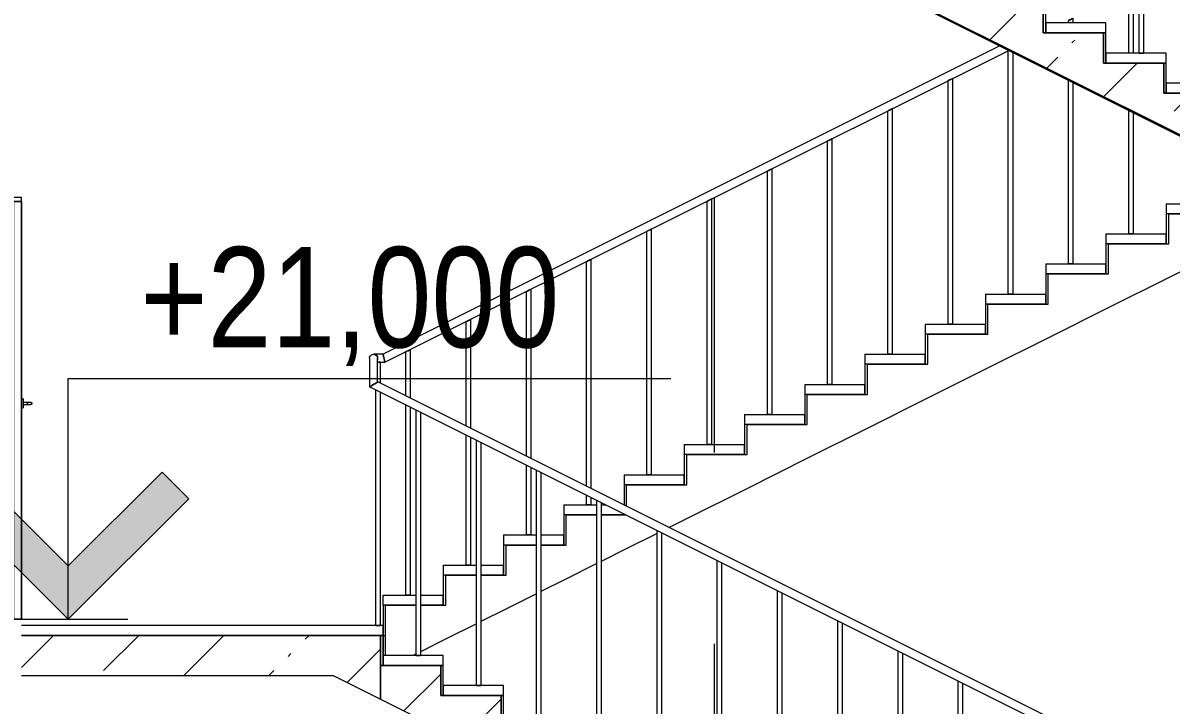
# Model space of a CAD drawing. Header units: millimetres. Extents: x -39507 to 33074, y -24219 to 30962.
# Drawn here: x 16074 to 21791, y 20573 to 23970 of the extents above; entities that cross this region are included whole.
import ezdxf

# ---------------------------------------------------------------- set-up
doc = ezdxf.new("R2010")
doc.units = ezdxf.units.MM
doc.linetypes.add('Осевые', pattern=[6350, 1270, -952.5, 3175, -952.5])
for name, color, linetype, lineweight in [('Балясины', 7, 'Continuous', 9), ('Верхние поручни', 7, 'Continuous', 9), ('Высотные отметки', 7, 'Continuous', 9), ('Двери', 7, 'Continuous', 9), ('Каркас_Импост', 7, 'Continuous', 9), ('Лестницы', 7, 'Continuous', 9), ('Лестницы-1', 7, 'Continuous', 18), ('Ограждение', 7, 'Continuous', 9), ('Панель', 7, 'Continuous', 9), ('Проступи_подступенки', 7, 'Continuous', 18), ('Проступи_подступенки-1', 7, 'Continuous', 9), ('Структура _1_', 7, 'Continuous', 18)]:
    doc.layers.add(name, color=color, linetype=linetype, lineweight=lineweight)
doc.layers.add('Оси-3', color=7, linetype='Осевые', lineweight=9, true_color=0xaaaaaa)
doc.styles.add('Arial Narrow', font='ARIALN.TTF', dxfattribs={"height": 500})
pattern_1 = [(45, (-2885.9, 6475), (-424.264, 424.264), [600, -100, 20, -100]), (45, (-2885.9, 6899), (-424.264, 424.264), [])]

# ---------------------------------------------------------------- blocks, each defined once
blk = doc.blocks.new('Дверь - Однопольная - ДВ1__21х10-7160078-Разрез 2-2')
at = {"layer": 'Двери'}
for p, q in [((16027.1, 22217.1), (16027.1, 22018.3)), ((15990.7, 22150.8), (15986.4, 22168.6)), ((15986.6, 22168), (15990.7, 22150.7)), ((15990.7, 22150.7), (16009.1, 22137.5)), ((16015.3, 22033.1), (16015.3, 22125.3)), ((16067.1, 22052.5), (16067.1, 22097.5)), ((16075.4, 22097.5), (16067.1, 22097.5)), ((16075.4, 22097.5), (16075.4, 22052.5)), ((16104, 22080.4), (16075.4, 22080.4)), ((16075.4, 22070.4), (16104, 22070.4)), ((16095.8, 22076.4), (16095.8, 22074.4)), ((16096.9, 22076.4), (16096.9, 22074.4)), ((16113, 22080.4), (16100.9, 22080.4)), ((16100.9, 22070.4), (16113, 22070.4)), ((16117, 22074.4), (16117, 22076.4)), ((16118.1, 22074.4), (16118.1, 22076.4)), ((16067.1, 22052.5), (16075.4, 22052.5))]:
    blk.add_line(p, q, dxfattribs=at)
at = {"layer": 'Двери', "flags": 128}
for points in [[(16095.8, 22076.4), (16095.8, 22076.6), (16095.8, 22076.8), (16095.8, 22076.9), (16095.8, 22077.1), (16095.9, 22077.2), (16095.9, 22077.4), (16095.9, 22077.5), (16096, 22077.7), (16096, 22077.8), (16096.1, 22078), (16096.2, 22078.1), (16096.2, 22078.3), (16096.3, 22078.4), (16096.4, 22078.6), (16096.5, 22078.7), (16096.6, 22078.8), (16096.7, 22078.9), (16096.8, 22079.1), (16096.9, 22079.2), (16097, 22079.3), (16097.1, 22079.4), (16097.2, 22079.5), (16097.4, 22079.6), (16097.5, 22079.7), (16097.6, 22079.8), (16097.8, 22079.9), (16097.9, 22080), (16098, 22080), (16098.2, 22080.1), (16098.3, 22080.2), (16098.5, 22080.2), (16098.6, 22080.3), (16098.8, 22080.3), (16098.9, 22080.3), (16099.1, 22080.4), (16099.3, 22080.4), (16099.4, 22080.4), (16099.6, 22080.4), (16099.7, 22080.4), (16099.8, 22080.4)], [(16099.8, 22070.4), (16099.6, 22070.4), (16099.5, 22070.4), (16099.3, 22070.5), (16099.1, 22070.5), (16099, 22070.5), (16098.8, 22070.5), (16098.7, 22070.6), (16098.5, 22070.6), (16098.4, 22070.7), (16098.2, 22070.7), (16098.1, 22070.8), (16097.9, 22070.9), (16097.8, 22071), (16097.7, 22071), (16097.5, 22071.1), (16097.4, 22071.2), (16097.3, 22071.3), (16097.1, 22071.4), (16097, 22071.5), (16096.9, 22071.6), (16096.8, 22071.8), (16096.7, 22071.9), (16096.6, 22072), (16096.5, 22072.1), (16096.4, 22072.3), (16096.3, 22072.4), (16096.3, 22072.5), (16096.2, 22072.7), (16096.1, 22072.8), (16096.1, 22073), (16096, 22073.1), (16095.9, 22073.3), (16095.9, 22073.4), (16095.9, 22073.6), (16095.8, 22073.8), (16095.8, 22073.9), (16095.8, 22074.1), (16095.8, 22074.2), (16095.8, 22074.4), (16095.8, 22074.4)], [(16100.9, 22080.4), (16100, 22080.3), (16099.1, 22080), (16098.4, 22079.6), (16097.7, 22078.9), (16097.3, 22078.2), (16097, 22077.3), (16096.9, 22076.4)], [(16096.9, 22074.4), (16097, 22073.5), (16097.3, 22072.7), (16097.7, 22071.9), (16098.4, 22071.3), (16099.1, 22070.8), (16100, 22070.5), (16100.9, 22070.4)], [(16117, 22076.4), (16116.9, 22077.3), (16116.6, 22078.2), (16116.1, 22078.9), (16115.5, 22079.6), (16114.7, 22080), (16113.9, 22080.3), (16113, 22080.4)], [(16113, 22070.4), (16113.9, 22070.5), (16114.7, 22070.8), (16115.5, 22071.3), (16116.1, 22071.9), (16116.6, 22072.7), (16116.9, 22073.5), (16117, 22074.4)], [(16114.1, 22080.4), (16114.2, 22080.4), (16114.4, 22080.4), (16114.5, 22080.4), (16114.7, 22080.4), (16114.9, 22080.4), (16115, 22080.3), (16115.2, 22080.3), (16115.3, 22080.2), (16115.5, 22080.2), (16115.6, 22080.1), (16115.8, 22080.1), (16115.9, 22080), (16116, 22079.9), (16116.2, 22079.8), (16116.3, 22079.7), (16116.4, 22079.6), (16116.6, 22079.5), (16116.7, 22079.4), (16116.8, 22079.3), (16116.9, 22079.2), (16117, 22079.1), (16117.1, 22079), (16117.2, 22078.9), (16117.3, 22078.7), (16117.4, 22078.6), (16117.5, 22078.5), (16117.6, 22078.3), (16117.7, 22078.2), (16117.7, 22078), (16117.8, 22077.9), (16117.8, 22077.7), (16117.9, 22077.6), (16117.9, 22077.4), (16118, 22077.3), (16118, 22077.1), (16118, 22077), (16118, 22076.8), (16118.1, 22076.6), (16118.1, 22076.5), (16118.1, 22076.4)], [(16118.1, 22074.4), (16118.1, 22074.3), (16118, 22074.1), (16118, 22074), (16118, 22073.8), (16118, 22073.6), (16117.9, 22073.5), (16117.9, 22073.3), (16117.9, 22073.2), (16117.8, 22073), (16117.7, 22072.9), (16117.7, 22072.7), (16117.6, 22072.6), (16117.5, 22072.4), (16117.4, 22072.3), (16117.4, 22072.2), (16117.3, 22072), (16117.2, 22071.9), (16117.1, 22071.8), (16117, 22071.7), (16116.8, 22071.6), (16116.7, 22071.5), (16116.6, 22071.3), (16116.5, 22071.2), (16116.4, 22071.2), (16116.2, 22071.1), (16116.1, 22071), (16115.9, 22070.9), (16115.8, 22070.8), (16115.7, 22070.8), (16115.5, 22070.7), (16115.4, 22070.6), (16115.2, 22070.6), (16115.1, 22070.6), (16114.9, 22070.5), (16114.7, 22070.5), (16114.6, 22070.5), (16114.4, 22070.4), (16114.3, 22070.4), (16114.1, 22070.4), (16114.1, 22070.4)], [(15940.4, 22052.6), (15939.2, 22052.4), (15938, 22051.8), (15936.9, 22050.8), (15935.8, 22049.3), (15934.9, 22047.5), (15934.1, 22045.4), (15933.5, 22043.1), (15933.1, 22040.6), (15932.8, 22038), (15932.8, 22035.4), (15933, 22032.8), (15933.3, 22030.5), (15933.9, 22028.3), (15934.6, 22026.4), (15935.5, 22024.8), (15936.5, 22023.7), (15937.7, 22022.9), (15938.8, 22022.7)], [(15938.8, 22022.7), (15940, 22022.8), (15941.2, 22023.4), (15942.3, 22024.5), (15943.4, 22025.9), (15944.3, 22027.7), (15945.1, 22029.8), (15945.7, 22032.2), (15946.1, 22034.7), (15946.4, 22037.3), (15946.4, 22039.9), (15946.2, 22042.4), (15945.9, 22044.8), (15945.3, 22047), (15944.6, 22048.9), (15943.7, 22050.4), (15942.7, 22051.6), (15941.6, 22052.3), (15940.4, 22052.6)]]:
    blk.add_lwpolyline(points, dxfattribs=at)
at = {"layer": 'Двери'}
for centre, radius, start, end in [((16084, 22128.8), 105, 122.8143, 158.1234), ((16157, 22021.3), 225.3, 139.188, 173.8123), ((16157, 22021.3), 210.7, 142.0866, 177.9252), ((16000.3, 22125.3), 15, 0, 54.2438), ((16157, 22021.3), 225.3, 176.2822, 178.0596), ((15939.1, 22028.9), 7.3, 180, 0), ((16030.5, 22033.1), 15.2, 180, 257.1804)]:
    blk.add_arc(centre, radius, start, end, dxfattribs=at)
blk.add_open_spline([(15957.3, 22125.8), (15956.9, 22124.9), (15953.5, 22118.3), (15947.7, 22105.5), (15943.3, 22093.1), (15941.4, 22086.8)], degree=3, knots=[0.2825242, 0.2825242, 0.2825242, 0.2825242, 0.3333333, 0.6666667, 1, 1, 1, 1], dxfattribs=at)
for points in [[(15965.3, 22139.8), (15962.9, 22136), (15960.7, 22132), (15958.5, 22127.9)], [(15966.6, 22111.7), (15967.2, 22113), (15967.9, 22114.4), (15968.5, 22115.7)]]:
    blk.add_open_spline(points, degree=3, dxfattribs=at)
at = {"layer": 'Каркас_Импост'}
for p, q in [((15867.1, 23100), (15867.1, 23070)), ((16067.1, 23100), (15867.1, 23100)), ((16067.1, 23080), (16067.1, 23100)), ((15867.1, 23070), (16027.1, 23070)), ((16027.1, 23070), (15867.1, 23070)), ((15867.1, 21000), (15867.1, 23070)), ((16027.1, 23070), (16027.1, 23080)), ((16027.1, 23080), (16067.1, 23080)), ((16027.1, 21000), (16027.1, 23080)), ((16067.1, 23080), (16027.1, 23080)), ((16027.1, 23070), (16027.1, 21000)), ((16067.1, 23080), (16067.1, 21000)), ((16027.1, 21000), (15867.1, 21000)), ((16067.1, 21000), (16027.1, 21000))]:
    blk.add_line(p, q, dxfattribs=at)
at = {"layer": 'Панель'}
for p, q in [((16027.1, 23079), (16027.1, 21000)), ((16067.1, 23079), (16027.1, 23079)), ((16067.1, 21000), (16067.1, 23079)), ((16027.1, 21000), (16067.1, 21000))]:
    blk.add_line(p, q, dxfattribs=at)
blk = doc.blocks.new('Ограждение - 25mm-V92-Разрез 2-2')
at = {"layer": 'Балясины'}
for p, q in [((20430, -156.2), (20430, -1380)), ((20430.3, -156.3), (20430.3, -156.3)), ((20455, -1380), (20455, -168.7)), ((20442.5, -1380), (20431.7, -1380)), ((20431.7, -1380), (20442.5, -1380)), ((20442.5, -1380), (20453.3, -1380)), ((20453.3, -1380), (20442.5, -1380))]:
    blk.add_line(p, q, dxfattribs=at)
blk = doc.blocks.new('Ограждение - 25mm-V106-Разрез 2-2')
at = {"layer": 'Балясины'}
for p, q in [((21579.2, 24131.3), (21579.2, 23820)), ((21604.2, 23820), (21604.2, 24143.8)), ((21579.2, 23535.2), (21579.2, 22920)), ((21604.2, 22920), (21604.2, 23522.7)), ((21591.7, 22920), (21580.9, 22920)), ((21580.9, 22920), (21591.7, 22920)), ((21591.7, 22920), (21602.5, 22920)), ((21602.5, 22920), (21591.7, 22920))]:
    blk.add_line(p, q, dxfattribs=at)
at = {"layer": 'Балясины', "flags": 128}
for points in [[(21591.7, 24137.6), (21586.3, 24134.9), (21581.9, 24132.7), (21579.5, 24131.5), (21581.9, 24132.7), (21586.3, 24134.9), (21591.7, 24137.6)], [(21591.7, 24137.6), (21597.1, 24140.3), (21601.5, 24142.5), (21603.9, 24143.7), (21601.5, 24142.5), (21597.1, 24140.3), (21591.7, 24137.6)]]:
    blk.add_lwpolyline(points, dxfattribs=at)
blk = doc.blocks.new('Ограждение - 25mm-V107-Разрез 2-2')
at = {"layer": 'Балясины'}
for p, q in [((21279.2, 23981.3), (21279.2, 23970)), ((21304.2, 23970), (21304.2, 23993.8)), ((21279.2, 23685.3), (21279.2, 22770)), ((21304.2, 22770), (21304.2, 23672.8)), ((21291.7, 22770), (21280.9, 22770)), ((21280.9, 22770), (21291.7, 22770)), ((21291.7, 22770), (21302.5, 22770)), ((21302.5, 22770), (21291.7, 22770))]:
    blk.add_line(p, q, dxfattribs=at)
at = {"layer": 'Балясины', "flags": 128}
for points in [[(21291.7, 23987.6), (21286.3, 23984.9), (21281.9, 23982.7), (21279.5, 23981.5), (21281.9, 23982.7), (21286.3, 23984.9), (21291.7, 23987.6)], [(21291.7, 23987.6), (21297.1, 23990.3), (21301.5, 23992.5), (21303.9, 23993.7), (21301.5, 23992.5), (21297.1, 23990.3), (21291.7, 23987.6)]]:
    blk.add_lwpolyline(points, dxfattribs=at)
blk = doc.blocks.new('Ограждение - 25mm-V108-Разрез 2-2')
at = {"layer": 'Балясины'}
for p, q in [((20979.2, 23831.3), (20979.2, 22620)), ((21004.2, 22620), (21004.2, 23822.8)), ((20991.7, 22620), (20980.9, 22620)), ((20980.9, 22620), (20991.7, 22620)), ((20991.7, 22620), (21002.5, 22620)), ((21002.5, 22620), (20991.7, 22620))]:
    blk.add_line(p, q, dxfattribs=at)
at = {"layer": 'Балясины', "flags": 128}
blk.add_lwpolyline([(20981.9, 23832.7), (20979.5, 23831.5), (20981.9, 23832.7)], dxfattribs=at)
blk = doc.blocks.new('Ограждение - 25mm-V109-Разрез 2-2')
at = {"layer": 'Балясины'}
for p, q in [((20679.2, 23681.3), (20679.2, 22470)), ((20704.2, 22470), (20704.2, 23693.8)), ((20691.7, 22470), (20680.9, 22470)), ((20680.9, 22470), (20691.7, 22470)), ((20691.7, 22470), (20702.5, 22470)), ((20702.5, 22470), (20691.7, 22470))]:
    blk.add_line(p, q, dxfattribs=at)
at = {"layer": 'Балясины', "flags": 128}
for points in [[(20691.7, 23687.6), (20686.3, 23684.9), (20681.9, 23682.7), (20679.5, 23681.5), (20681.9, 23682.7), (20686.3, 23684.9), (20691.7, 23687.6)], [(20691.7, 23687.6), (20697.1, 23690.3), (20701.5, 23692.5), (20703.9, 23693.7), (20701.5, 23692.5), (20697.1, 23690.3), (20691.7, 23687.6)]]:
    blk.add_lwpolyline(points, dxfattribs=at)
blk = doc.blocks.new('Ограждение - 25mm-V110-Разрез 2-2')
at = {"layer": 'Балясины'}
for p, q in [((18879.2, 22781.3), (18879.2, 21663.7)), ((18891.7, 22787.6), (18897.1, 22790.3)), ((18904.2, 21651.2), (18904.2, 22793.8)), ((18879.2, 21619.2), (18879.2, 21570)), ((18891.7, 21570), (18880.9, 21570)), ((18880.9, 21570), (18891.7, 21570)), ((18891.7, 21570), (18898, 21570)), ((18898, 21570), (18891.7, 21570)), ((18898.4, 21570), (18902.5, 21570)), ((18902.5, 21570), (18898.4, 21570)), ((18904.2, 21570), (18904.2, 21606.7))]:
    blk.add_line(p, q, dxfattribs=at)
at = {"layer": 'Балясины', "flags": 128}
for points in [[(18891.7, 22787.6), (18886.3, 22784.9), (18881.9, 22782.7), (18879.5, 22781.5), (18881.9, 22782.7), (18886.3, 22784.9), (18891.7, 22787.6)], [(18898.5, 22791), (18901.5, 22792.5), (18903.9, 22793.7), (18901.5, 22792.5), (18897.1, 22790.3), (18891.7, 22787.6)]]:
    blk.add_lwpolyline(points, dxfattribs=at)
blk = doc.blocks.new('Ограждение - 25mm-V111-Разрез 2-2')
at = {"layer": 'Балясины'}
for p, q in [((18604.2, 21801.3), (18604.2, 22643.8)), ((18579.2, 22631.3), (18579.2, 21813.8)), ((18579.2, 21769.2), (18579.2, 21420)), ((18604.2, 21420), (18604.2, 21756.7)), ((18591.7, 21420), (18580.9, 21420)), ((18580.9, 21420), (18591.7, 21420)), ((18591.7, 21420), (18602.5, 21420)), ((18602.5, 21420), (18591.7, 21420))]:
    blk.add_line(p, q, dxfattribs=at)
at = {"layer": 'Балясины', "flags": 128}
for points in [[(18591.7, 22637.6), (18597.1, 22640.3), (18601.5, 22642.5), (18603.9, 22643.7), (18601.5, 22642.5), (18597.1, 22640.3), (18591.7, 22637.6)], [(18591.7, 22637.6), (18586.3, 22634.9), (18581.9, 22632.7), (18579.5, 22631.5), (18581.9, 22632.7), (18586.3, 22634.9), (18591.7, 22637.6)]]:
    blk.add_lwpolyline(points, dxfattribs=at)
blk = doc.blocks.new('Ограждение - 25mm-V112-Разрез 2-2')
at = {"layer": 'Балясины'}
for p, q in [((18279.2, 22481.3), (18279.2, 21963.9)), ((18304.2, 21951.4), (18304.2, 22493.8)), ((18279.2, 21919.2), (18279.2, 21270)), ((18304.2, 21270), (18304.2, 21906.7)), ((18291.7, 21270), (18280.9, 21270)), ((18280.9, 21270), (18291.7, 21270)), ((18291.7, 21270), (18302.5, 21270)), ((18302.5, 21270), (18291.7, 21270))]:
    blk.add_line(p, q, dxfattribs=at)
at = {"layer": 'Балясины', "flags": 128}
for points in [[(18291.7, 22487.6), (18286.3, 22484.9), (18281.9, 22482.7), (18279.5, 22481.5), (18281.9, 22482.7), (18286.3, 22484.9), (18291.7, 22487.6)], [(18291.7, 22487.6), (18297.1, 22490.3), (18301.5, 22492.5), (18303.9, 22493.7), (18301.5, 22492.5), (18297.1, 22490.3), (18291.7, 22487.6)]]:
    blk.add_lwpolyline(points, dxfattribs=at)
blk = doc.blocks.new('Ограждение - 25mm-V113-Разрез 2-2')
at = {"layer": 'Балясины'}
for p, q in [((17979.2, 22331.3), (17979.2, 22113.9)), ((18004.2, 22101.4), (18004.2, 22343.8)), ((17979.2, 22069.2), (17979.2, 21120)), ((18004.2, 21120), (18004.2, 22056.7)), ((17991.7, 21120), (17980.9, 21120)), ((17980.9, 21120), (17991.7, 21120)), ((17991.7, 21120), (18002.5, 21120)), ((18002.5, 21120), (17991.7, 21120))]:
    blk.add_line(p, q, dxfattribs=at)
at = {"layer": 'Балясины', "flags": 128}
for points in [[(17991.7, 22337.6), (17986.3, 22334.9), (17981.9, 22332.7), (17979.5, 22331.5), (17981.9, 22332.7), (17986.3, 22334.9), (17991.7, 22337.6)], [(17991.7, 22337.6), (17997.1, 22340.3), (18001.5, 22342.5), (18003.9, 22343.7), (18001.5, 22342.5), (17997.1, 22340.3), (17991.7, 22337.6)]]:
    blk.add_lwpolyline(points, dxfattribs=at)
blk = doc.blocks.new('Ограждение - 25mm-V114-Разрез 2-2')
at = {"layer": 'Балясины'}
for p, q in [((17841.7, 22280), (17852.5, 22280)), ((17852.5, 22280), (17841.7, 22280)), ((17854.2, 22176.4), (17854.2, 22280)), ((17829.2, 22144.2), (17829.2, 20970)), ((17854.2, 20970), (17854.2, 22131.7)), ((17852.5, 20970), (17830.9, 20970)), ((17830.9, 20970), (17852.5, 20970))]:
    blk.add_line(p, q, dxfattribs=at)
blk = doc.blocks.new('Ограждение - 25mm-V115-Разрез 2-2')
at = {"layer": 'Балясины'}
for p, q in [((17841.7, 22280), (17852.5, 22280)), ((17854.2, 22280), (17841.7, 22280)), ((17854.2, 22176.4), (17854.2, 22280)), ((17829.2, 22144.2), (17829.2, 20970)), ((17854.2, 20970), (17854.2, 22131.7)), ((17852.5, 20970), (17830.9, 20970)), ((17830.9, 20970), (17852.5, 20970))]:
    blk.add_line(p, q, dxfattribs=at)
blk = doc.blocks.new('Ограждение - 25mm-V91-Разрез 2-2')
at = {"layer": 'Балясины'}
for p, q in [((18330, 893.8), (18330, -330)), ((18330.3, 893.7), (18330.3, 893.7)), ((18355, -330), (18355, 881.3)), ((18342.5, -330), (18331.7, -330)), ((18331.7, -330), (18342.5, -330)), ((18342.5, -330), (18353.3, -330)), ((18353.3, -330), (18342.5, -330))]:
    blk.add_line(p, q, dxfattribs=at)
blk = doc.blocks.new('Ограждение - 25mm-V141-Разрез 2-2')
at = {"layer": 'Балясины'}
for p, q in [((17829.2, 22144.2), (17829.2, 20970)), ((17829.5, 22144.1), (17829.5, 22144.1)), ((17854.2, 20970), (17854.2, 22131.7)), ((17841.7, 20970), (17830.9, 20970)), ((17830.9, 20970), (17841.7, 20970)), ((17841.7, 20970), (17852.5, 20970)), ((17852.5, 20970), (17841.7, 20970))]:
    blk.add_line(p, q, dxfattribs=at)
blk = doc.blocks.new('Ограждение - Ограждение-6836320-Разрез 2-2')
for name, p in [('Ограждение - 25mm-V92-Разрез 2-2', (1200, 25200)), ('Ограждение - 25mm-V106-Разрез 2-2', (0, 0)), ('Ограждение - 25mm-V107-Разрез 2-2', (0, 0)), ('Ограждение - 25mm-V108-Разрез 2-2', (0, 0)), ('Ограждение - 25mm-V109-Разрез 2-2', (0, 0)), ('Ограждение - 25mm-V109-Разрез 2-2', (-300, -150)), ('Ограждение - 25mm-V109-Разрез 2-2', (-600, -300)), ('Ограждение - 25mm-V109-Разрез 2-2', (-900, -450)), ('Ограждение - 25mm-V109-Разрез 2-2', (-1200, -600)), ('Ограждение - 25mm-V109-Разрез 2-2', (-1500, -750)), ('Ограждение - 25mm-V110-Разрез 2-2', (0, 0)), ('Ограждение - 25mm-V111-Разрез 2-2', (0, 0)), ('Ограждение - 25mm-V112-Разрез 2-2', (0, 0)), ('Ограждение - 25mm-V113-Разрез 2-2', (0, 0)), ('Ограждение - 25mm-V114-Разрез 2-2', (0, 0)), ('Ограждение - 25mm-V114-Разрез 2-2', (0, 0)), ('Ограждение - 25mm-V115-Разрез 2-2', (0, 0)), ('Ограждение - 25mm-V114-Разрез 2-2', (0, 0)), ('Ограждение - 25mm-V141-Разрез 2-2', (0, 0)), ('Ограждение - 25mm-V92-Разрез 2-2', (-2400, 22200)), ('Ограждение - 25mm-V92-Разрез 2-2', (-2100, 22050)), ('Ограждение - 25mm-V92-Разрез 2-2', (-1800, 21900)), ('Ограждение - 25mm-V92-Разрез 2-2', (-1500, 21750)), ('Ограждение - 25mm-V92-Разрез 2-2', (-1200, 21600)), ('Ограждение - 25mm-V91-Разрез 2-2', (1200, 20400)), ('Ограждение - 25mm-V91-Разрез 2-2', (1500, 20250)), ('Ограждение - 25mm-V91-Разрез 2-2', (1800, 20100)), ('Ограждение - 25mm-V91-Разрез 2-2', (2100, 19950)), ('Ограждение - 25mm-V91-Разрез 2-2', (2400, 19800))]:
    blk.add_blockref(name, p)
blk = doc.blocks.new('Тип верхнего поручня - Верхний поручень_Внутренний_-6837024-Разрез 2-2')
at = {"layer": 'Верхние поручни'}
for p, q in [((20938.5, 23855.7), (17867.1, 22320)), ((17876.6, 22280), (20983.2, 23833.3)), ((17799.6, 22300), (17799.6, 22156.7)), ((17867.1, 22320), (17821.7, 22320)), ((17839.6, 22181.4), (17839.6, 22300)), ((17839.5, 22280), (17876.6, 22280)), ((21767.1, 20220), (17841.7, 22182.7)), ((17801.7, 22158), (21757.7, 20180))]:
    blk.add_line(p, q, dxfattribs=at)
at = {"layer": 'Верхние поручни', "flags": 128}
for points in [[(17799.6, 22300), (17800.3, 22305.2), (17802.3, 22310), (17805.5, 22314.1), (17809.6, 22317.3), (17814.4, 22319.3), (17819.6, 22320)], [(17819.6, 22320), (17824.8, 22319.3), (17829.6, 22317.3), (17833.8, 22314.1), (17836.9, 22310), (17838.9, 22305.2), (17839.6, 22300)], [(17841.7, 22300), (17841, 22305.2), (17839, 22310), (17835.9, 22314.1), (17831.7, 22317.3), (17826.9, 22319.3), (17821.7, 22320)], [(17839.7, 22291.2), (17841, 22294.8), (17841.7, 22300)], [(17821.7, 22170.3), (17826.9, 22173.5), (17831.7, 22176.5), (17835.9, 22179.1), (17839, 22181), (17841, 22182.3), (17841.7, 22182.7)], [(17819.6, 22169), (17814.4, 22165.8), (17809.6, 22162.9), (17805.5, 22160.3), (17802.3, 22158.3), (17800.3, 22157.1), (17799.6, 22156.7)], [(17802.3, 22158.3), (17805.5, 22160.3), (17809.6, 22162.9), (17814.4, 22165.8), (17819.6, 22169)], [(17821.7, 22170.3), (17816.5, 22167.1), (17811.7, 22164.2), (17807.6, 22161.6), (17804.4, 22159.6)], [(17804.4, 22159.6), (17807.6, 22161.6), (17811.7, 22164.2), (17816.5, 22167.1), (17821.7, 22170.3)], [(17819.6, 22169), (17824.8, 22172.2), (17829.6, 22175.2), (17833.8, 22177.8), (17836.9, 22179.7)], [(17836.9, 22179.7), (17833.8, 22177.8), (17829.6, 22175.2), (17824.8, 22172.2), (17819.6, 22169)], [(17839, 22181), (17835.9, 22179.1), (17831.7, 22176.5), (17826.9, 22173.5), (17821.7, 22170.3)]]:
    blk.add_lwpolyline(points, dxfattribs=at)
at = {"layer": 'Верхние поручни'}
for points, knots in [([(17841.7, 22300), (17841.7, 22301.7), (17841.4, 22304.4), (17840.3, 22307.7), (17839.1, 22310), (17837.9, 22311.8), (17836.8, 22313.2), (17835.6, 22314.5), (17833.9, 22315.9), (17832.1, 22317.1), (17830.6, 22318), (17829.4, 22318.5), (17828.2, 22319), (17826.9, 22319.3), (17825.6, 22319.6), (17824.3, 22319.8), (17823, 22320), (17822.2, 22320), (17821.7, 22320)], [0, 0, 0, 0, 0.0833333, 0.125, 0.1666667, 0.2083333, 0.2291667, 0.25, 0.2916667, 0.3333333, 0.3541667, 0.375, 0.3958333, 0.4166667, 0.4375, 0.4583333, 0.4791667, 0.5, 0.5, 0.5, 0.5]), ([(17839.7, 22291.2), (17839.9, 22291.6), (17840.4, 22292.8), (17841.4, 22295.6), (17841.7, 22298.3), (17841.7, 22300)], [0.8549357, 0.8549357, 0.8549357, 0.8549357, 0.875, 0.9166667, 1, 1, 1, 1]), ([(17871.8, 22300), (17871.4, 22301.7), (17870.6, 22305.2), (17869.5, 22310.1), (17868.5, 22314.3), (17867.5, 22318.6), (17867.1, 22320), (17867.1, 22320)], [0, 0, 0, 0, 0.0833333, 0.1666667, 0.25, 0.3333333, 0.5, 0.5, 0.5, 0.5]), ([(17876.6, 22280), (17876.6, 22280), (17876.2, 22281.4), (17875.2, 22285.7), (17874.2, 22289.9), (17873.1, 22294.8), (17872.3, 22298.3), (17871.8, 22300)], [0.5, 0.5, 0.5, 0.5, 0.6666667, 0.75, 0.8333333, 0.9166667, 1, 1, 1, 1])]:
    blk.add_open_spline(points, degree=3, knots=knots, dxfattribs=at)
for points in [[(17867.8, 22317.3), (17868, 22316.4), (17868.5, 22314.3), (17869.5, 22310.1), (17870.6, 22305.2), (17871.4, 22301.7), (17871.8, 22300)], [(17871.8, 22300), (17872.3, 22298.3), (17873.1, 22294.8), (17874.2, 22289.9), (17875.2, 22285.7), (17875.7, 22283.6), (17875.9, 22282.7)]]:
    blk.add_open_spline(points, degree=3, dxfattribs=at)
blk = doc.blocks.new('Высотные отметки - Высотная отметка - Стрелка-4455449-Разрез 2-2')
at = {"layer": 'Высотные отметки'}
blk.add_hatch(color=256, dxfattribs=at).paths.add_polyline_path([(-36565.6, -5267.2), (-36098.4, -5734.3), (-35631.2, -5267.2), (-35498.4, -5400), (-36098.4, -6000), (-36698.4, -5400)], flags=0)
for p, q in [((-36098.4, -4800), (-39098.4, -4800)), ((-36098.4, -6000), (-36098.4, -4800)), ((-36565.6, -5267.2), (-36698.4, -5400)), ((-36098.4, -5734.3), (-36565.6, -5267.2)), ((-35631.2, -5267.2), (-36098.4, -5734.3)), ((-35498.4, -5400), (-35631.2, -5267.2)), ((-36698.4, -5400), (-36098.4, -6000)), ((-36098.4, -6000), (-35498.4, -5400)), ((-35002.8, -6000), (-36395.1, -6000))]:
    blk.add_line(p, q, dxfattribs=at)

msp = doc.modelspace()

# ---------------------------------------------------------------- hatches: boundary and pattern name
at = {"layer": 'Лестницы'}
h = msp.add_hatch(dxfattribs=at)
h.set_pattern_fill('FP_2', color=256, style=0, pattern_type=2)
h.set_pattern_definition(pattern_1)
h.paths.add_polyline_path([(22354.6, 23152.3), (22354.6, 23470), (22054.6, 23470), (22054.6, 23620), (21754.6, 23620), (21754.6, 23770), (21454.6, 23770), (21454.6, 23920), (21154.6, 23920), (21154.6, 24070), (20854.6, 24070), (20854.6, 24220), (20554.6, 24220), (20554.6, 24370), (20254.6, 24370), (20254.6, 24520), (19954.6, 24520), (19954.6, 24670), (19654.6, 24670), (19654.6, 24820), (19354.6, 24820), (19354.6, 24970), (19054.6, 24970), (19054.6, 25120), (18754.6, 25120), (18754.6, 25270), (18454.6, 25270), (18454.6, 25420), (18154.6, 25420), (18154.6, 25570), (17854.6, 25570), (17854.6, 25402.3), (22300.6, 23179.3)], flags=0)
h = msp.add_hatch(dxfattribs=at)
h.set_pattern_fill('FP_2', color=256, style=0, pattern_type=2)
h.set_pattern_definition(pattern_1)
h.paths.add_polyline_path([(17854.6, 20602.3), (17854.6, 20920), (16067.1, 20920), (16067.1, 20720), (17619.2, 20720), (17764.3, 20647.5)], flags=0)
h = msp.add_hatch(dxfattribs=at)
h.set_pattern_fill('FP_2', color=256, style=0, pattern_type=2)
h.set_pattern_definition(pattern_1)
h.paths.add_polyline_path([(21754.6, 18652.3), (21754.6, 18970), (21454.6, 18970), (21454.6, 19120), (21154.6, 19120), (21154.6, 19270), (20854.6, 19270), (20854.6, 19420), (20554.6, 19420), (20554.6, 19570), (20254.6, 19570), (20254.6, 19720), (19954.6, 19720), (19954.6, 19870), (19654.6, 19870), (19654.6, 20020), (19354.6, 20020), (19354.6, 20170), (19054.6, 20170), (19054.6, 20320), (18754.6, 20320), (18754.6, 20470), (18454.6, 20470), (18454.6, 20620), (18154.6, 20620), (18154.6, 20770), (17854.6, 20770), (17854.6, 20602.3), (21753.6, 18652.8)], flags=0)

# ---------------------------------------------------------------- linework, layer by layer
at = {"layer": 'Высотные отметки'}
for p, q in [((16185.8, 21000), (16293.6, 21000)), ((16293.6, 21000), (16299.8, 21000))]:
    msp.add_line(p, q, dxfattribs=at)
at = {"layer": 'Лестницы'}
for p, q in [((21779.6, 23020), (22079.6, 23020)), ((21779.6, 22870), (21779.6, 23020)), ((21479.6, 22870), (21779.6, 22870)), ((21479.6, 22720), (21479.6, 22870)), ((21779.6, 22702.3), (22079.6, 22852.3)), ((21179.6, 22720), (21479.6, 22720)), ((21179.6, 22570), (21179.6, 22720)), ((21479.6, 22552.3), (21779.6, 22702.3)), ((20879.6, 22570), (21179.6, 22570)), ((20879.6, 22420), (20879.6, 22570)), ((21179.6, 22402.3), (21479.6, 22552.3)), ((20579.6, 22420), (20879.6, 22420)), ((20579.6, 22270), (20579.6, 22420)), ((20879.6, 22252.3), (21179.6, 22402.3)), ((20279.6, 22270), (20579.6, 22270)), ((20279.6, 22120), (20279.6, 22270)), ((20579.6, 22102.3), (20879.6, 22252.3)), ((19979.6, 22120), (20279.6, 22120)), ((19979.6, 21970), (19979.6, 22120)), ((20279.6, 21952.3), (20579.6, 22102.3)), ((19679.6, 21970), (19979.6, 21970)), ((19679.6, 21820), (19679.6, 21970)), ((19979.6, 21802.3), (20279.6, 21952.3)), ((19379.6, 21820), (19679.6, 21820)), ((19379.6, 21670), (19379.6, 21820)), ((19679.6, 21652.3), (19979.6, 21802.3)), ((19079.6, 21670), (19379.6, 21670)), ((19079.6, 21563.5), (19079.6, 21670)), ((19379.6, 21502.3), (19679.6, 21652.3)), ((18779.6, 21520), (18930.4, 21520)), ((18779.6, 21370), (18779.6, 21520)), ((18954.6, 21520), (19077.7, 21520)), ((19290.8, 21457.9), (19379.6, 21502.3)), ((19079.6, 21352.3), (19230.4, 21427.7)), ((18479.6, 21370), (18630.2, 21370)), ((18479.6, 21220), (18479.6, 21370)), ((18654.8, 21370), (18779.6, 21370)), ((18954.4, 21289.7), (19079.6, 21352.3)), ((18779.6, 21202.3), (18930.7, 21277.8)), ((18179.6, 21220), (18330.2, 21220)), ((18179.6, 21070), (18179.6, 21220)), ((18354.9, 21220), (18479.6, 21220)), ((18654.9, 21139.9), (18779.6, 21202.3)), ((18479.6, 21052.3), (18630.2, 21127.6)), ((17879.6, 21070), (18030.1, 21070)), ((17879.6, 20820), (17879.6, 21070)), ((18055, 21070), (18179.6, 21070)), ((18354.9, 20990), (18479.6, 21052.3)), ((18179.6, 20902.3), (18330.1, 20977.5)), ((17854.6, 20920), (17867.1, 20920)), ((17854.6, 20720), (17854.6, 20920)), ((17867.1, 20920), (17879.6, 20920)), ((17867.1, 20920), (17867.1, 20770)), ((17867.1, 20770), (17867.1, 20920)), ((17879.6, 20820), (17879.6, 20920)), ((18055, 20840), (18179.6, 20902.3)), ((18015, 20820), (18030, 20827.5))]:
    msp.add_line(p, q, dxfattribs=at)
at = {"layer": 'Лестницы-1'}
for p, q in [((17854.6, 25402.3), (22354.6, 23152.3)), ((21154.6, 23920), (21154.6, 24070)), ((21454.6, 23920), (21154.6, 23920)), ((21454.6, 23770), (21454.6, 23920)), ((21754.6, 23770), (21454.6, 23770)), ((21754.6, 23620), (21754.6, 23770)), ((22054.6, 23620), (21754.6, 23620)), ((17854.6, 20920), (16067.1, 20920)), ((17854.6, 20602.3), (17854.6, 20920)), ((18154.6, 20770), (17854.6, 20770)), ((17854.6, 20770), (17854.6, 20602.3)), ((18154.6, 20620), (18154.6, 20770)), ((16067.1, 20720), (17619.2, 20720)), ((17619.2, 20720), (17854.6, 20602.3)), ((17854.6, 20602.3), (21754.6, 18652.3)), ((18454.6, 20620), (18154.6, 20620)), ((18454.6, 20470), (18454.6, 20620))]:
    msp.add_line(p, q, dxfattribs=at)
at = {"layer": 'Оси-3'}
msp.add_line((19517.1, -22619.5), (19517.1, 29000), dxfattribs=at)
at = {"layer": 'Проступи_подступенки'}
for p, q in [((21154.6, 24070), (21154.6, 23920)), ((21167.1, 23920), (21167.1, 24070)), ((21467.1, 23970), (21167.1, 23970)), ((21167.1, 23970), (21167.1, 23920)), ((21467.1, 23920), (21467.1, 23970)), ((21154.6, 23920), (21167.1, 23920)), ((21167.1, 23920), (21467.1, 23920)), ((21467.1, 23920), (21454.6, 23920)), ((21454.6, 23920), (21454.6, 23770)), ((21467.1, 23770), (21467.1, 23920)), ((21767.1, 23820), (21467.1, 23820)), ((21467.1, 23820), (21467.1, 23770)), ((21767.1, 23770), (21767.1, 23820)), ((21454.6, 23770), (21467.1, 23770)), ((21467.1, 23770), (21767.1, 23770)), ((21767.1, 23770), (21754.6, 23770)), ((21754.6, 23770), (21754.6, 23620)), ((21767.1, 23620), (21767.1, 23770)), ((22067.1, 23670), (21767.1, 23670)), ((21767.1, 23670), (21767.1, 23620)), ((21754.6, 23620), (21767.1, 23620)), ((21767.1, 23620), (22067.1, 23620)), ((17867.1, 20970), (16067.1, 20970)), ((17867.1, 20920), (17867.1, 20970)), ((16067.1, 20920), (17867.1, 20920)), ((17867.1, 20920), (17854.6, 20920)), ((17854.6, 20920), (17854.6, 20770)), ((17867.1, 20770), (17867.1, 20920)), ((18167.1, 20820), (17867.1, 20820)), ((17867.1, 20820), (17867.1, 20770)), ((18167.1, 20770), (18167.1, 20820)), ((17854.6, 20770), (17867.1, 20770)), ((17867.1, 20770), (18167.1, 20770)), ((18167.1, 20770), (18154.6, 20770)), ((18154.6, 20770), (18154.6, 20620)), ((18167.1, 20620), (18167.1, 20770)), ((18467.1, 20670), (18167.1, 20670)), ((18167.1, 20670), (18167.1, 20620)), ((18467.1, 20620), (18467.1, 20670)), ((18154.6, 20620), (18167.1, 20620)), ((18167.1, 20620), (18467.1, 20620)), ((18467.1, 20620), (18454.6, 20620)), ((18454.6, 20620), (18454.6, 20470)), ((18467.1, 20470), (18467.1, 20620))]:
    msp.add_line(p, q, dxfattribs=at)
at = {"layer": 'Проступи_подступенки-1'}
for p, q in [((21767.1, 23070), (22067.1, 23070)), ((21767.1, 23070), (21767.1, 23020)), ((21767.1, 23020), (21767.1, 22870)), ((21779.6, 23020), (21767.1, 23020)), ((22067.1, 23020), (21767.1, 23020)), ((21779.6, 22870), (21779.6, 23020)), ((21467.1, 22920), (21767.1, 22920)), ((21467.1, 22920), (21467.1, 22870)), ((21467.1, 22870), (21467.1, 22720)), ((21479.6, 22870), (21467.1, 22870)), ((21767.1, 22870), (21467.1, 22870)), ((21479.6, 22720), (21479.6, 22870)), ((21767.1, 22870), (21767.1, 22920)), ((21767.1, 22870), (21779.6, 22870)), ((21167.1, 22770), (21467.1, 22770)), ((21167.1, 22770), (21167.1, 22720)), ((21467.1, 22720), (21467.1, 22770)), ((21167.1, 22720), (21167.1, 22570)), ((21179.6, 22720), (21167.1, 22720)), ((21467.1, 22720), (21167.1, 22720)), ((21179.6, 22570), (21179.6, 22720)), ((21467.1, 22720), (21479.6, 22720)), ((20867.1, 22620), (21167.1, 22620)), ((20867.1, 22620), (20867.1, 22570)), ((21167.1, 22570), (21167.1, 22620)), ((20867.1, 22570), (20867.1, 22420)), ((20879.6, 22570), (20867.1, 22570)), ((21167.1, 22570), (20867.1, 22570)), ((20879.6, 22420), (20879.6, 22570)), ((21167.1, 22570), (21179.6, 22570)), ((20567.1, 22470), (20867.1, 22470)), ((20567.1, 22470), (20567.1, 22420)), ((20867.1, 22420), (20867.1, 22470)), ((20567.1, 22420), (20567.1, 22270)), ((20579.6, 22420), (20567.1, 22420)), ((20867.1, 22420), (20567.1, 22420)), ((20579.6, 22270), (20579.6, 22420)), ((20867.1, 22420), (20879.6, 22420)), ((20267.1, 22320), (20567.1, 22320)), ((20267.1, 22320), (20267.1, 22270)), ((20567.1, 22270), (20567.1, 22320)), ((20267.1, 22270), (20267.1, 22120)), ((20279.6, 22270), (20267.1, 22270)), ((20567.1, 22270), (20267.1, 22270)), ((20279.6, 22120), (20279.6, 22270)), ((20567.1, 22270), (20579.6, 22270)), ((19967.1, 22170), (20267.1, 22170)), ((19967.1, 22170), (19967.1, 22120)), ((20267.1, 22120), (20267.1, 22170)), ((19967.1, 22120), (19967.1, 21970)), ((19979.6, 22120), (19967.1, 22120)), ((20267.1, 22120), (19967.1, 22120)), ((19979.6, 21970), (19979.6, 22120)), ((20267.1, 22120), (20279.6, 22120)), ((19667.1, 22020), (19967.1, 22020)), ((19667.1, 22020), (19667.1, 21970)), ((19967.1, 21970), (19967.1, 22020)), ((19667.1, 21970), (19667.1, 21820)), ((19679.6, 21970), (19667.1, 21970)), ((19967.1, 21970), (19667.1, 21970)), ((19679.6, 21820), (19679.6, 21970)), ((19967.1, 21970), (19979.6, 21970)), ((19367.1, 21870), (19667.1, 21870)), ((19367.1, 21870), (19367.1, 21820)), ((19667.1, 21820), (19667.1, 21870)), ((19367.1, 21820), (19367.1, 21670)), ((19379.6, 21820), (19367.1, 21820)), ((19667.1, 21820), (19367.1, 21820)), ((19379.6, 21670), (19379.6, 21820)), ((19667.1, 21820), (19679.6, 21820)), ((19067.1, 21720), (19367.1, 21720)), ((19067.1, 21720), (19067.1, 21670)), ((19067.1, 21670), (19067.1, 21569.8)), ((19079.6, 21670), (19067.1, 21670)), ((19367.1, 21670), (19067.1, 21670)), ((19079.6, 21563.5), (19079.6, 21670)), ((19367.1, 21670), (19367.1, 21720)), ((19367.1, 21670), (19379.6, 21670)), ((18767.1, 21570), (18930.4, 21570)), ((18767.1, 21570), (18767.1, 21520)), ((18954.7, 21570), (18977.7, 21570)), ((18767.1, 21520), (18767.1, 21370)), ((18779.6, 21520), (18767.1, 21520)), ((18930.4, 21520), (18767.1, 21520)), ((18779.6, 21370), (18779.6, 21520)), ((19067.1, 21520), (18954.6, 21520)), ((19067.1, 21520), (19067.1, 21525.3)), ((19067.1, 21525.3), (19067.1, 21520)), ((19067.1, 21520), (19077.7, 21520)), ((18467.1, 21420), (18630.7, 21420)), ((18467.1, 21420), (18467.1, 21370)), ((18654.4, 21420), (18767.1, 21420)), ((18767.1, 21370), (18767.1, 21420)), ((18467.1, 21370), (18467.1, 21220)), ((18479.6, 21370), (18467.1, 21370)), ((18630.2, 21370), (18467.1, 21370)), ((18479.6, 21220), (18479.6, 21370)), ((18767.1, 21370), (18654.8, 21370)), ((18767.1, 21370), (18779.6, 21370)), ((18167.1, 21270), (18330.2, 21270)), ((18167.1, 21270), (18167.1, 21220)), ((18354.9, 21270), (18467.1, 21270)), ((18467.1, 21220), (18467.1, 21270)), ((18167.1, 21220), (18167.1, 21070)), ((18179.6, 21220), (18167.1, 21220)), ((18330.2, 21220), (18167.1, 21220)), ((18179.6, 21070), (18179.6, 21220)), ((18467.1, 21220), (18354.9, 21220)), ((18467.1, 21220), (18479.6, 21220)), ((17867.1, 21120), (18030.1, 21120)), ((17867.1, 21070), (17867.1, 21120)), ((18054.9, 21120), (18167.1, 21120)), ((18167.1, 21070), (18167.1, 21120)), ((18030.1, 21070), (17867.1, 21070)), ((17867.1, 21070), (17867.1, 20920)), ((17879.6, 21070), (17867.1, 21070)), ((17879.6, 20920), (17879.6, 21070)), ((18167.1, 21070), (18055, 21070)), ((18167.1, 21070), (18179.6, 21070)), ((17867.1, 20920), (17879.6, 20920))]:
    msp.add_line(p, q, dxfattribs=at)
at = {"layer": 'Структура _1_'}
for p, q in [((22419.2, 23120.7), (17619.2, 25521.3)), ((17619.2, 25515.7), (22419.2, 23115.2))]:
    msp.add_line(p, q, dxfattribs=at)

# ---------------------------------------------------------------- block references
at = {"layer": 'Верхние поручни'}
msp.add_blockref('Тип верхнего поручня - Верхний поручень_Внутренний_-6837024-Разрез 2-2', (0, 0), dxfattribs=at)
at = {"layer": 'Высотные отметки', "extrusion": (0, 0, -1)}
msp.add_blockref('Высотные отметки - Высотная отметка - Стрелка-4455449-Разрез 2-2', (19798.6, 27000), dxfattribs=at)
at = {"layer": 'Двери'}
msp.add_blockref('Дверь - Однопольная - ДВ1__21х10-7160078-Разрез 2-2', (0, 0), dxfattribs=at)
at = {"layer": 'Ограждение'}
msp.add_blockref('Ограждение - Ограждение-6836320-Разрез 2-2', (0, 0), dxfattribs=at)

# ---------------------------------------------------------------- texts
at = {"layer": 'Высотные отметки', "insert": (16658.5, 22854.3), "char_height": 500, "width": 2499.191, "attachment_point": 1, "line_spacing_factor": 0.974696, "style": 'Arial Narrow'}
msp.add_mtext('+21,000', dxfattribs=at)

doc.saveas('drawing.dxf')
